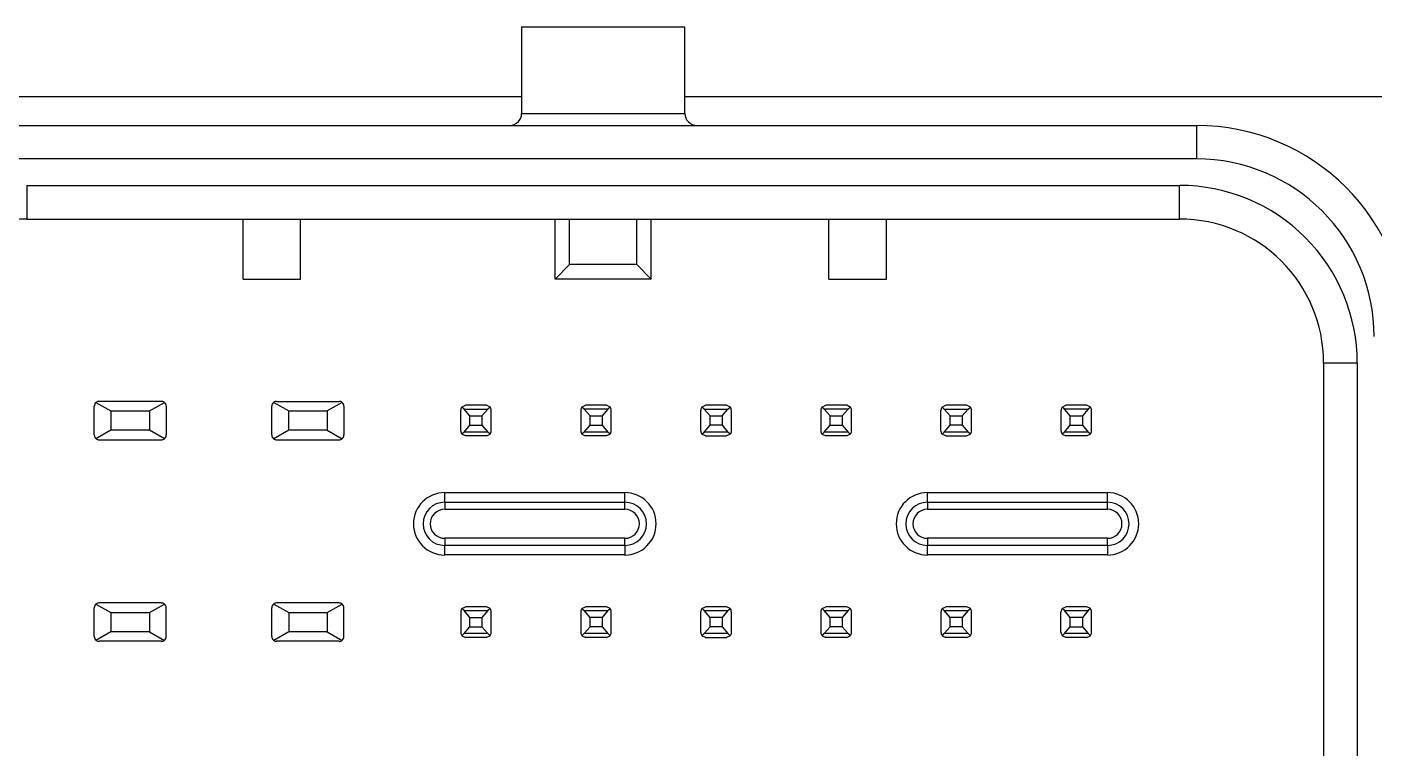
# Model space of a CAD drawing. Extents: x 2.24 to 7.89, y 4.31 to 7.98.
# Drawn here: x 2.791 to 3.895, y 4.966 to 5.558 of the extents above; entities that cross this region are included whole.
import ezdxf

# ---------------------------------------------------------------- set-up
doc = ezdxf.new("R2010")
doc.units = 0
doc.layers.get('0').update_dxf_attribs({"linetype": 'CONTINUOUS'})

msp = doc.modelspace()

# ---------------------------------------------------------------- linework, layer by layer
at = {"color": 7, "linetype": 'CONTINUOUS'}
for p, q in [((3.1963, 5.5575), (3.1963, 5.4866)), ((3.2633, 5.5574), (3.1963, 5.5574)), ((3.3302, 5.5574), (3.2633, 5.5574)), ((3.3302, 5.4866), (3.3302, 5.5575)), ((2.6054, 5.5003), (3.1963, 5.5003)), ((3.3302, 5.5003), (4.8302, 5.5003)), ((3.1963, 5.4866), (3.3302, 5.4866)), ((2.777, 5.4767), (3.7495, 5.4767)), ((3.7495, 5.4767), (3.7495, 5.4492)), ((3.7495, 5.4492), (2.777, 5.4492)), ((2.7908, 5.4275), (3.7357, 5.4275)), ((2.7908, 5.4275), (2.7908, 5.3999)), ((3.7357, 5.3999), (3.7357, 5.4275)), ((2.7908, 5.3999), (3.7357, 5.3999)), ((2.968, 5.3507), (2.968, 5.3999)), ((3.0152, 5.3507), (3.0152, 5.3999)), ((3.2239, 5.3507), (3.2239, 5.3999)), ((3.2357, 5.3625), (3.2357, 5.3999)), ((3.2908, 5.3625), (3.2908, 5.3999)), ((3.3026, 5.3507), (3.3026, 5.3999)), ((3.4483, 5.3507), (3.4483, 5.3999)), ((3.4955, 5.3507), (3.4955, 5.3999)), ((3.2357, 5.3625), (3.2239, 5.3507)), ((3.2908, 5.3625), (3.2357, 5.3625)), ((3.3026, 5.3507), (3.2908, 5.3625)), ((2.968, 5.3507), (3.0152, 5.3507)), ((3.3026, 5.3507), (3.2239, 5.3507)), ((3.4483, 5.3507), (3.4955, 5.3507)), ((3.8538, 5.2818), (3.8538, 4.6913)), ((3.8814, 5.2818), (3.8538, 5.2818)), ((3.8814, 5.2818), (3.8814, 4.6913)), ((2.8459, 5.2228), (2.8459, 5.2464)), ((2.8474, 5.2495), (2.8597, 5.2425)), ((2.901, 5.2503), (2.8499, 5.2503)), ((2.8912, 5.2425), (2.9035, 5.2495)), ((2.905, 5.2464), (2.905, 5.2228)), ((2.9916, 5.2228), (2.9916, 5.2464)), ((2.9931, 5.2495), (3.0054, 5.2425)), ((2.9955, 5.2503), (3.0467, 5.2503)), ((3.0492, 5.2495), (3.0369, 5.2425)), ((3.0507, 5.2464), (3.0507, 5.2228)), ((3.1473, 5.2457), (3.1504, 5.2471)), ((3.1491, 5.244), (3.1473, 5.2457)), ((3.1675, 5.2471), (3.1504, 5.2471)), ((3.1705, 5.2457), (3.1675, 5.2471)), ((3.1705, 5.2457), (3.1687, 5.244)), ((3.2458, 5.2457), (3.2488, 5.2471)), ((3.2476, 5.244), (3.2458, 5.2457)), ((3.2659, 5.2471), (3.2488, 5.2471)), ((3.2689, 5.2457), (3.2659, 5.2471)), ((3.2689, 5.2457), (3.2671, 5.244)), ((3.3442, 5.2457), (3.3472, 5.2471)), ((3.346, 5.244), (3.3442, 5.2457)), ((3.3643, 5.2471), (3.3472, 5.2471)), ((3.3673, 5.2457), (3.3643, 5.2471)), ((3.3655, 5.244), (3.3673, 5.2457)), ((3.4426, 5.2457), (3.4456, 5.2471)), ((3.4444, 5.244), (3.4426, 5.2457)), ((3.4628, 5.2471), (3.4456, 5.2471)), ((3.4658, 5.2457), (3.4628, 5.2471)), ((3.4658, 5.2457), (3.464, 5.244)), ((3.541, 5.2457), (3.5441, 5.2471)), ((3.5428, 5.244), (3.541, 5.2457)), ((3.5612, 5.2471), (3.5441, 5.2471)), ((3.5642, 5.2457), (3.5612, 5.2471)), ((3.5624, 5.244), (3.5642, 5.2457)), ((3.6395, 5.2457), (3.6425, 5.2471)), ((3.6413, 5.244), (3.6395, 5.2457)), ((3.6596, 5.2471), (3.6425, 5.2471)), ((3.6626, 5.2457), (3.6596, 5.2471)), ((3.6626, 5.2457), (3.6608, 5.244)), ((2.8597, 5.2425), (2.8597, 5.2267)), ((2.8597, 5.2425), (2.8912, 5.2425)), ((2.8912, 5.2425), (2.8912, 5.2267)), ((3.0054, 5.2267), (3.0054, 5.2425)), ((3.0054, 5.2425), (3.0369, 5.2425)), ((3.0369, 5.2425), (3.0369, 5.2267)), ((3.1464, 5.226), (3.1464, 5.2432)), ((3.154, 5.2385), (3.1491, 5.244)), ((3.1491, 5.244), (3.1687, 5.244)), ((3.154, 5.2385), (3.1638, 5.2385)), ((3.154, 5.2307), (3.154, 5.2385)), ((3.1687, 5.244), (3.1638, 5.2385)), ((3.1638, 5.2385), (3.1638, 5.2307)), ((3.1714, 5.226), (3.1714, 5.2432)), ((3.2448, 5.2432), (3.2448, 5.226)), ((3.2524, 5.2385), (3.2476, 5.244)), ((3.2671, 5.244), (3.2476, 5.244)), ((3.2524, 5.2307), (3.2524, 5.2385)), ((3.2524, 5.2385), (3.2623, 5.2385)), ((3.2671, 5.244), (3.2623, 5.2385)), ((3.2623, 5.2385), (3.2623, 5.2307)), ((3.2698, 5.226), (3.2698, 5.2432)), ((3.3433, 5.226), (3.3433, 5.2432)), ((3.3508, 5.2385), (3.346, 5.244)), ((3.346, 5.244), (3.3655, 5.244)), ((3.3508, 5.2307), (3.3508, 5.2385)), ((3.3508, 5.2385), (3.3607, 5.2385)), ((3.3607, 5.2385), (3.3655, 5.244)), ((3.3607, 5.2385), (3.3607, 5.2307)), ((3.3683, 5.226), (3.3683, 5.2432)), ((3.4417, 5.2432), (3.4417, 5.226)), ((3.4493, 5.2385), (3.4444, 5.244)), ((3.464, 5.244), (3.4444, 5.244)), ((3.4493, 5.2307), (3.4493, 5.2385)), ((3.4493, 5.2385), (3.4591, 5.2385)), ((3.464, 5.244), (3.4591, 5.2385)), ((3.4591, 5.2385), (3.4591, 5.2307)), ((3.4667, 5.226), (3.4667, 5.2432)), ((3.5401, 5.226), (3.5401, 5.2432)), ((3.5477, 5.2385), (3.5428, 5.244)), ((3.5428, 5.244), (3.5624, 5.244)), ((3.5477, 5.2307), (3.5477, 5.2385)), ((3.5477, 5.2385), (3.5575, 5.2385)), ((3.5575, 5.2385), (3.5624, 5.244)), ((3.5575, 5.2385), (3.5575, 5.2307)), ((3.5651, 5.226), (3.5651, 5.2432)), ((3.6385, 5.2432), (3.6385, 5.226)), ((3.6461, 5.2385), (3.6413, 5.244)), ((3.6608, 5.244), (3.6413, 5.244)), ((3.6461, 5.2307), (3.6461, 5.2385)), ((3.6461, 5.2385), (3.656, 5.2385)), ((3.6608, 5.244), (3.656, 5.2385)), ((3.656, 5.2385), (3.656, 5.2307)), ((3.6635, 5.226), (3.6635, 5.2432)), ((2.8597, 5.2267), (2.8474, 5.2197)), ((2.8912, 5.2267), (2.8597, 5.2267)), ((2.9035, 5.2197), (2.8912, 5.2267)), ((3.0054, 5.2267), (2.9931, 5.2197)), ((3.0369, 5.2267), (3.0054, 5.2267)), ((3.0369, 5.2267), (3.0492, 5.2197)), ((3.1491, 5.2252), (3.1473, 5.2235)), ((3.1504, 5.2221), (3.1473, 5.2235)), ((3.1491, 5.2252), (3.154, 5.2307)), ((3.1687, 5.2252), (3.1491, 5.2252)), ((3.154, 5.2307), (3.1638, 5.2307)), ((3.1638, 5.2307), (3.1687, 5.2252)), ((3.1675, 5.2221), (3.1705, 5.2235)), ((3.1705, 5.2235), (3.1687, 5.2252)), ((3.2476, 5.2252), (3.2458, 5.2235)), ((3.2458, 5.2235), (3.2488, 5.2221)), ((3.2476, 5.2252), (3.2524, 5.2307)), ((3.2671, 5.2252), (3.2476, 5.2252)), ((3.2524, 5.2307), (3.2623, 5.2307)), ((3.2623, 5.2307), (3.2671, 5.2252)), ((3.2689, 5.2235), (3.2659, 5.2221)), ((3.2689, 5.2235), (3.2671, 5.2252)), ((3.3442, 5.2235), (3.346, 5.2252)), ((3.3472, 5.2221), (3.3442, 5.2235)), ((3.346, 5.2252), (3.3508, 5.2307)), ((3.3655, 5.2252), (3.346, 5.2252)), ((3.3607, 5.2307), (3.3508, 5.2307)), ((3.3607, 5.2307), (3.3655, 5.2252)), ((3.3673, 5.2235), (3.3643, 5.2221)), ((3.3673, 5.2235), (3.3655, 5.2252)), ((3.4444, 5.2252), (3.4426, 5.2235)), ((3.4426, 5.2235), (3.4456, 5.2221)), ((3.4444, 5.2252), (3.4493, 5.2307)), ((3.464, 5.2252), (3.4444, 5.2252)), ((3.4493, 5.2307), (3.4591, 5.2307)), ((3.4591, 5.2307), (3.464, 5.2252)), ((3.4658, 5.2235), (3.4628, 5.2221)), ((3.4658, 5.2235), (3.464, 5.2252)), ((3.541, 5.2235), (3.5428, 5.2252)), ((3.5441, 5.2221), (3.541, 5.2235)), ((3.5428, 5.2252), (3.5477, 5.2307)), ((3.5624, 5.2252), (3.5428, 5.2252)), ((3.5575, 5.2307), (3.5477, 5.2307)), ((3.5575, 5.2307), (3.5624, 5.2252)), ((3.5642, 5.2235), (3.5612, 5.2221)), ((3.5642, 5.2235), (3.5624, 5.2252)), ((3.6413, 5.2252), (3.6395, 5.2235)), ((3.6395, 5.2235), (3.6425, 5.2221)), ((3.6413, 5.2252), (3.6461, 5.2307)), ((3.6608, 5.2252), (3.6413, 5.2252)), ((3.6461, 5.2307), (3.656, 5.2307)), ((3.656, 5.2307), (3.6608, 5.2252)), ((3.6626, 5.2235), (3.6596, 5.2221)), ((3.6626, 5.2235), (3.6608, 5.2252)), ((2.8499, 5.2188), (2.901, 5.2188)), ((2.9955, 5.2188), (3.0467, 5.2188)), ((3.1675, 5.2221), (3.1504, 5.2221)), ((3.2659, 5.2221), (3.2488, 5.2221)), ((3.3472, 5.2221), (3.3643, 5.2221)), ((3.4628, 5.2221), (3.4456, 5.2221)), ((3.5441, 5.2221), (3.5612, 5.2221)), ((3.6596, 5.2221), (3.6425, 5.2221)), ((3.1333, 5.1677), (3.1333, 5.1755)), ((3.1333, 5.1755), (3.281, 5.1755)), ((3.281, 5.1677), (3.281, 5.1755)), ((3.529, 5.1677), (3.529, 5.1755)), ((3.529, 5.1755), (3.6766, 5.1755)), ((3.6766, 5.1677), (3.6766, 5.1755)), ((3.1333, 5.1677), (3.1333, 5.1618)), ((3.1333, 5.1677), (3.281, 5.1677)), ((3.1333, 5.1618), (3.281, 5.1618)), ((3.281, 5.1618), (3.281, 5.1677)), ((3.529, 5.1677), (3.529, 5.1618)), ((3.529, 5.1677), (3.6766, 5.1677)), ((3.529, 5.1618), (3.6766, 5.1618)), ((3.6766, 5.1618), (3.6766, 5.1677)), ((3.1333, 5.1381), (3.1333, 5.1322)), ((3.281, 5.1381), (3.1333, 5.1381)), ((3.281, 5.1322), (3.281, 5.1381)), ((3.529, 5.1381), (3.529, 5.1322)), ((3.6766, 5.1381), (3.529, 5.1381)), ((3.6766, 5.1322), (3.6766, 5.1381)), ((3.281, 5.1322), (3.1333, 5.1322)), ((3.1333, 5.1244), (3.1333, 5.1322)), ((3.281, 5.1244), (3.1333, 5.1244)), ((3.281, 5.1322), (3.281, 5.1244)), ((3.6766, 5.1322), (3.529, 5.1322)), ((3.529, 5.1244), (3.529, 5.1322)), ((3.6766, 5.1244), (3.529, 5.1244)), ((3.6766, 5.1322), (3.6766, 5.1244)), ((2.8459, 5.0574), (2.8459, 5.081)), ((2.8474, 5.0841), (2.8597, 5.0771)), ((2.901, 5.085), (2.8499, 5.085)), ((2.8912, 5.0771), (2.9035, 5.0841)), ((2.905, 5.0574), (2.905, 5.081)), ((2.9916, 5.0574), (2.9916, 5.081)), ((2.9931, 5.0841), (3.0054, 5.0771)), ((3.0467, 5.085), (2.9955, 5.085)), ((3.0369, 5.0771), (3.0492, 5.0841)), ((3.0507, 5.0574), (3.0507, 5.081)), ((3.1473, 5.0803), (3.1504, 5.0817)), ((3.1491, 5.0787), (3.1473, 5.0803)), ((3.1675, 5.0817), (3.1504, 5.0817)), ((3.1705, 5.0803), (3.1675, 5.0817)), ((3.1705, 5.0803), (3.1687, 5.0787)), ((3.2458, 5.0803), (3.2488, 5.0817)), ((3.2458, 5.0803), (3.2476, 5.0787)), ((3.2659, 5.0817), (3.2488, 5.0817)), ((3.2689, 5.0803), (3.2659, 5.0817)), ((3.2671, 5.0787), (3.2689, 5.0803)), ((3.3442, 5.0803), (3.3472, 5.0817)), ((3.346, 5.0787), (3.3442, 5.0803)), ((3.3643, 5.0817), (3.3472, 5.0817)), ((3.3673, 5.0803), (3.3643, 5.0817)), ((3.3655, 5.0787), (3.3673, 5.0803)), ((3.4426, 5.0803), (3.4456, 5.0817)), ((3.4426, 5.0803), (3.4444, 5.0787)), ((3.4628, 5.0817), (3.4456, 5.0817)), ((3.4658, 5.0803), (3.4628, 5.0817)), ((3.464, 5.0787), (3.4658, 5.0803)), ((3.541, 5.0803), (3.5441, 5.0817)), ((3.541, 5.0803), (3.5428, 5.0787)), ((3.5612, 5.0817), (3.5441, 5.0817)), ((3.5642, 5.0803), (3.5612, 5.0817)), ((3.5624, 5.0787), (3.5642, 5.0803)), ((3.6395, 5.0803), (3.6425, 5.0817)), ((3.6413, 5.0787), (3.6395, 5.0803)), ((3.6596, 5.0817), (3.6425, 5.0817)), ((3.6626, 5.0803), (3.6596, 5.0817)), ((3.6626, 5.0803), (3.6608, 5.0787)), ((2.8597, 5.0771), (2.8597, 5.0614)), ((2.8597, 5.0771), (2.8912, 5.0771)), ((2.8912, 5.0771), (2.8912, 5.0614)), ((3.0054, 5.0771), (3.0054, 5.0614)), ((3.0054, 5.0771), (3.0369, 5.0771)), ((3.0369, 5.0771), (3.0369, 5.0614)), ((3.1464, 5.0778), (3.1464, 5.0607)), ((3.154, 5.0731), (3.1491, 5.0787)), ((3.1491, 5.0787), (3.1687, 5.0787)), ((3.154, 5.0653), (3.154, 5.0731)), ((3.154, 5.0731), (3.1638, 5.0731)), ((3.1687, 5.0787), (3.1638, 5.0731)), ((3.1638, 5.0731), (3.1638, 5.0653)), ((3.1714, 5.0607), (3.1714, 5.0778)), ((3.2448, 5.0778), (3.2448, 5.0607)), ((3.2524, 5.0731), (3.2476, 5.0787)), ((3.2476, 5.0787), (3.2671, 5.0787)), ((3.2524, 5.0653), (3.2524, 5.0731)), ((3.2623, 5.0731), (3.2524, 5.0731)), ((3.2671, 5.0787), (3.2623, 5.0731)), ((3.2623, 5.0731), (3.2623, 5.0653)), ((3.2698, 5.0607), (3.2698, 5.0778)), ((3.3433, 5.0607), (3.3433, 5.0778)), ((3.3508, 5.0731), (3.346, 5.0787)), ((3.346, 5.0787), (3.3655, 5.0787)), ((3.3508, 5.0653), (3.3508, 5.0731)), ((3.3607, 5.0731), (3.3508, 5.0731)), ((3.3655, 5.0787), (3.3607, 5.0731)), ((3.3607, 5.0731), (3.3607, 5.0653)), ((3.3683, 5.0607), (3.3683, 5.0778)), ((3.4417, 5.0778), (3.4417, 5.0607)), ((3.4493, 5.0731), (3.4444, 5.0787)), ((3.4444, 5.0787), (3.464, 5.0787)), ((3.4591, 5.0731), (3.4493, 5.0731)), ((3.4493, 5.0653), (3.4493, 5.0731)), ((3.464, 5.0787), (3.4591, 5.0731)), ((3.4591, 5.0731), (3.4591, 5.0653)), ((3.4667, 5.0607), (3.4667, 5.0778)), ((3.5401, 5.0778), (3.5401, 5.0607)), ((3.5477, 5.0731), (3.5428, 5.0787)), ((3.5428, 5.0787), (3.5624, 5.0787)), ((3.5477, 5.0653), (3.5477, 5.0731)), ((3.5575, 5.0731), (3.5477, 5.0731)), ((3.5624, 5.0787), (3.5575, 5.0731)), ((3.5575, 5.0731), (3.5575, 5.0653)), ((3.5651, 5.0607), (3.5651, 5.0778)), ((3.6385, 5.0607), (3.6385, 5.0778)), ((3.6461, 5.0731), (3.6413, 5.0787)), ((3.6413, 5.0787), (3.6608, 5.0787)), ((3.656, 5.0731), (3.6461, 5.0731)), ((3.6461, 5.0653), (3.6461, 5.0731)), ((3.6608, 5.0787), (3.656, 5.0731)), ((3.656, 5.0731), (3.656, 5.0653)), ((3.6635, 5.0607), (3.6635, 5.0778)), ((2.8597, 5.0614), (2.8474, 5.0543)), ((2.8912, 5.0614), (2.8597, 5.0614)), ((2.8912, 5.0614), (2.9035, 5.0543)), ((3.0054, 5.0614), (2.9931, 5.0543)), ((3.0369, 5.0614), (3.0054, 5.0614)), ((3.0369, 5.0614), (3.0492, 5.0543)), ((3.1491, 5.0598), (3.1473, 5.0581)), ((3.1473, 5.0581), (3.1504, 5.0567)), ((3.1491, 5.0598), (3.154, 5.0653)), ((3.1687, 5.0598), (3.1491, 5.0598)), ((3.154, 5.0653), (3.1638, 5.0653)), ((3.1638, 5.0653), (3.1687, 5.0598)), ((3.1705, 5.0581), (3.1675, 5.0567)), ((3.1705, 5.0581), (3.1687, 5.0598)), ((3.2458, 5.0581), (3.2476, 5.0598)), ((3.2458, 5.0581), (3.2488, 5.0567)), ((3.2476, 5.0598), (3.2524, 5.0653)), ((3.2671, 5.0598), (3.2476, 5.0598)), ((3.2623, 5.0653), (3.2524, 5.0653)), ((3.2623, 5.0653), (3.2671, 5.0598)), ((3.2659, 5.0567), (3.2689, 5.0581)), ((3.2671, 5.0598), (3.2689, 5.0581)), ((3.3442, 5.0581), (3.346, 5.0598)), ((3.3472, 5.0567), (3.3442, 5.0581)), ((3.346, 5.0598), (3.3508, 5.0653)), ((3.3655, 5.0598), (3.346, 5.0598)), ((3.3607, 5.0653), (3.3508, 5.0653)), ((3.3607, 5.0653), (3.3655, 5.0598)), ((3.3673, 5.0581), (3.3643, 5.0567)), ((3.3673, 5.0581), (3.3655, 5.0598)), ((3.4426, 5.0581), (3.4444, 5.0598)), ((3.4426, 5.0581), (3.4456, 5.0567)), ((3.4444, 5.0598), (3.4493, 5.0653)), ((3.464, 5.0598), (3.4444, 5.0598)), ((3.4591, 5.0653), (3.4493, 5.0653)), ((3.4591, 5.0653), (3.464, 5.0598)), ((3.4628, 5.0567), (3.4658, 5.0581)), ((3.464, 5.0598), (3.4658, 5.0581)), ((3.541, 5.0581), (3.5428, 5.0598)), ((3.541, 5.0581), (3.5441, 5.0567)), ((3.5428, 5.0598), (3.5477, 5.0653)), ((3.5624, 5.0598), (3.5428, 5.0598)), ((3.5575, 5.0653), (3.5477, 5.0653)), ((3.5575, 5.0653), (3.5624, 5.0598)), ((3.5612, 5.0567), (3.5642, 5.0581)), ((3.5624, 5.0598), (3.5642, 5.0581)), ((3.6413, 5.0598), (3.6395, 5.0581)), ((3.6425, 5.0567), (3.6395, 5.0581)), ((3.6413, 5.0598), (3.6461, 5.0653)), ((3.6608, 5.0598), (3.6413, 5.0598)), ((3.6461, 5.0653), (3.656, 5.0653)), ((3.656, 5.0653), (3.6608, 5.0598)), ((3.6596, 5.0567), (3.6626, 5.0581)), ((3.6626, 5.0581), (3.6608, 5.0598)), ((2.901, 5.0535), (2.8499, 5.0535)), ((3.0467, 5.0535), (2.9955, 5.0535)), ((3.1675, 5.0567), (3.1504, 5.0567)), ((3.2659, 5.0567), (3.2488, 5.0567)), ((3.3472, 5.0567), (3.3643, 5.0567)), ((3.4628, 5.0567), (3.4456, 5.0567)), ((3.5612, 5.0567), (3.5441, 5.0567)), ((3.6596, 5.0567), (3.6425, 5.0567))]:
    msp.add_line(p, q, dxfattribs=at)
for centre, radius, start, end in [((3.1865, 5.4866), 0.00984, 270, 0), ((3.34, 5.4866), 0.00984, 180, 270), ((3.7495, 5.3035), 0.1732, 0, 90), ((3.7495, 5.3035), 0.1457, 360, 90), ((3.7357, 5.2818), 0.1457, 360, 90.0001), ((2.7908, 5.2818), 0.1181, 90, 180), ((3.7357, 5.2818), 0.1181, 0, 90), ((2.8499, 5.2464), 0.00394, 128.4114, 179.9995), ((2.8499, 5.2464), 0.00394, 90.0011, 128.4057), ((2.901, 5.2464), 0.00394, 51.5966, 89.9945), ((2.901, 5.2464), 0.00394, 359.9976, 51.5914), ((2.9955, 5.2464), 0.00394, 128.4114, 179.9995), ((2.9953, 5.247), 0.00336, 86.5481, 131.8587), ((3.0467, 5.2464), 0.00394, 51.5938, 89.9973), ((3.0467, 5.2464), 0.00394, 359.9976, 51.5914), ((3.1503, 5.2432), 0.00392, 139.8627, 180.1578), ((3.1675, 5.2432), 0.00394, 359.9937, 40.0679), ((3.2488, 5.2432), 0.00394, 139.94, 179.9926), ((3.2659, 5.2432), 0.00394, 0.0058, 40.0615), ((3.3472, 5.2432), 0.00394, 139.9337, 180.0048), ((3.3643, 5.2432), 0.00394, 359.9937, 40.0679), ((3.4456, 5.2432), 0.00394, 139.9337, 180.0048), ((3.4628, 5.2432), 0.00394, 359.9941, 40.0675), ((3.5441, 5.2432), 0.00394, 139.94, 179.9926), ((3.5612, 5.2432), 0.00394, 0.0058, 40.0615), ((3.6425, 5.2432), 0.00394, 139.9337, 180.0048), ((3.6596, 5.2432), 0.00394, 359.9937, 40.0679), ((3.1504, 5.226), 0.00394, 179.9952, 220.0663), ((3.1675, 5.226), 0.00394, 319.933, 0.0055), ((3.2488, 5.226), 0.00394, 180.0074, 220.06), ((3.2659, 5.226), 0.00394, 319.9393, 359.9933), ((3.3472, 5.226), 0.00392, 179.8529, 220.1266), ((3.3644, 5.226), 0.00392, 319.8713, 0.1551), ((3.4456, 5.226), 0.00394, 179.9952, 220.0663), ((3.4628, 5.226), 0.00394, 319.933, 0.0055), ((3.544, 5.226), 0.00392, 179.8529, 220.1266), ((3.5612, 5.226), 0.00392, 319.8734, 0.1471), ((3.6425, 5.226), 0.00394, 179.9952, 220.0663), ((3.6596, 5.226), 0.00394, 319.933, 0.0055), ((2.8499, 5.2228), 0.00394, 179.9983, 231.5918), ((2.8499, 5.2228), 0.00394, 231.5917, 269.9985), ((2.901, 5.2228), 0.00394, 270.0034, 308.4086), ((2.9014, 5.2226), 0.00356, 305.4292, 2.9806), ((2.9955, 5.2228), 0.00394, 179.9983, 231.5918), ((2.9955, 5.2228), 0.00394, 231.5917, 269.9985), ((3.0467, 5.2228), 0.00394, 270.0005, 308.4114), ((3.0471, 5.2226), 0.00356, 305.4268, 2.9831), ((3.1333, 5.1499), 0.0256, 90.0002, 179.9999), ((3.281, 5.1499), 0.0256, 0.0001, 89.9998), ((3.529, 5.1499), 0.0256, 90.0002, 179.9999), ((3.6766, 5.1499), 0.0256, 0.0001, 89.9998), ((3.1333, 5.1499), 0.0177, 90, 270), ((3.1333, 5.1499), 0.0119, 89.9993, 180.0011), ((3.281, 5.1499), 0.0177, 270, 90), ((3.281, 5.1499), 0.0119, 359.9996, 90), ((3.529, 5.1499), 0.0177, 90, 270), ((3.529, 5.1499), 0.0119, 90.0004, 179.9999), ((3.6766, 5.1499), 0.0177, 270, 90), ((3.6766, 5.1499), 0.0119, 0.0003, 90), ((3.1333, 5.1499), 0.0256, 180.0002, 269.9998), ((3.1333, 5.1499), 0.0119, 179.9991, 270.0007), ((3.281, 5.1499), 0.0119, 270, 0.0002), ((3.281, 5.1499), 0.0256, 270.0002, 359.9998), ((3.529, 5.1499), 0.0256, 180.0002, 269.9998), ((3.529, 5.1499), 0.0119, 180.0002, 269.9996), ((3.6766, 5.1499), 0.0119, 270, 359.9995), ((3.6766, 5.1499), 0.0256, 270.0002, 359.9998), ((2.8499, 5.081), 0.00394, 128.4106, 179.9998), ((2.8499, 5.081), 0.00394, 89.9988, 128.4095), ((2.9013, 5.0816), 0.00334, 48.0094, 93.5802), ((2.901, 5.081), 0.00394, 359.9977, 51.5919), ((2.9955, 5.081), 0.00394, 128.4106, 179.9998), ((2.9955, 5.081), 0.00394, 89.9988, 128.4095), ((3.0469, 5.0816), 0.00334, 48.0094, 93.5802), ((3.0467, 5.081), 0.00394, 359.9977, 51.5919), ((3.1504, 5.0778), 0.00394, 139.9339, 180.0046), ((3.1675, 5.0778), 0.00394, 359.9943, 40.0672), ((3.2488, 5.0778), 0.00394, 139.9402, 179.9924), ((3.2659, 5.0778), 0.00394, 0.0065, 40.0609), ((3.3472, 5.0778), 0.00394, 139.9339, 180.0046), ((3.3643, 5.0778), 0.00394, 359.9943, 40.0672), ((3.4456, 5.0778), 0.00394, 139.9339, 180.0046), ((3.4628, 5.0778), 0.00394, 359.9943, 40.0672), ((3.5441, 5.0778), 0.00394, 139.9402, 179.9924), ((3.5612, 5.0778), 0.00394, 0.0065, 40.0609), ((3.6425, 5.0778), 0.00392, 139.873, 180.1475), ((3.6596, 5.0778), 0.00394, 359.9943, 40.0672), ((3.1504, 5.0607), 0.00394, 179.9954, 220.0655), ((3.1675, 5.0607), 0.00394, 319.9331, 0.0059), ((3.2488, 5.0607), 0.00394, 180.0076, 220.0592), ((3.2659, 5.0607), 0.00394, 319.9394, 359.9937), ((3.3472, 5.0607), 0.00392, 179.8522, 220.1274), ((3.3644, 5.0607), 0.00392, 319.8705, 0.1558), ((3.4456, 5.0607), 0.00394, 179.9954, 220.0655), ((3.4628, 5.0607), 0.00394, 319.9331, 0.0059), ((3.5441, 5.0607), 0.00394, 180.0076, 220.0592), ((3.5612, 5.0607), 0.00394, 319.9394, 359.9937), ((3.6425, 5.0607), 0.00394, 179.9954, 220.0655), ((3.6596, 5.0607), 0.00394, 319.9331, 0.0059), ((2.8499, 5.0574), 0.00394, 179.9977, 231.5919), ((2.8497, 5.0568), 0.00334, 228.0138, 273.5779), ((2.901, 5.0574), 0.00394, 270.0001, 308.4104), ((2.901, 5.0574), 0.00394, 308.408, 0.0024), ((2.9955, 5.0574), 0.00394, 179.9977, 231.5919), ((2.9953, 5.0568), 0.00334, 228.0138, 273.5779), ((3.0469, 5.0568), 0.00336, 266.5494, 311.861), ((3.0467, 5.0574), 0.00394, 308.408, 0.0024)]:
    msp.add_arc(centre, radius, start, end, dxfattribs=at)

doc.saveas('drawing.dxf')
